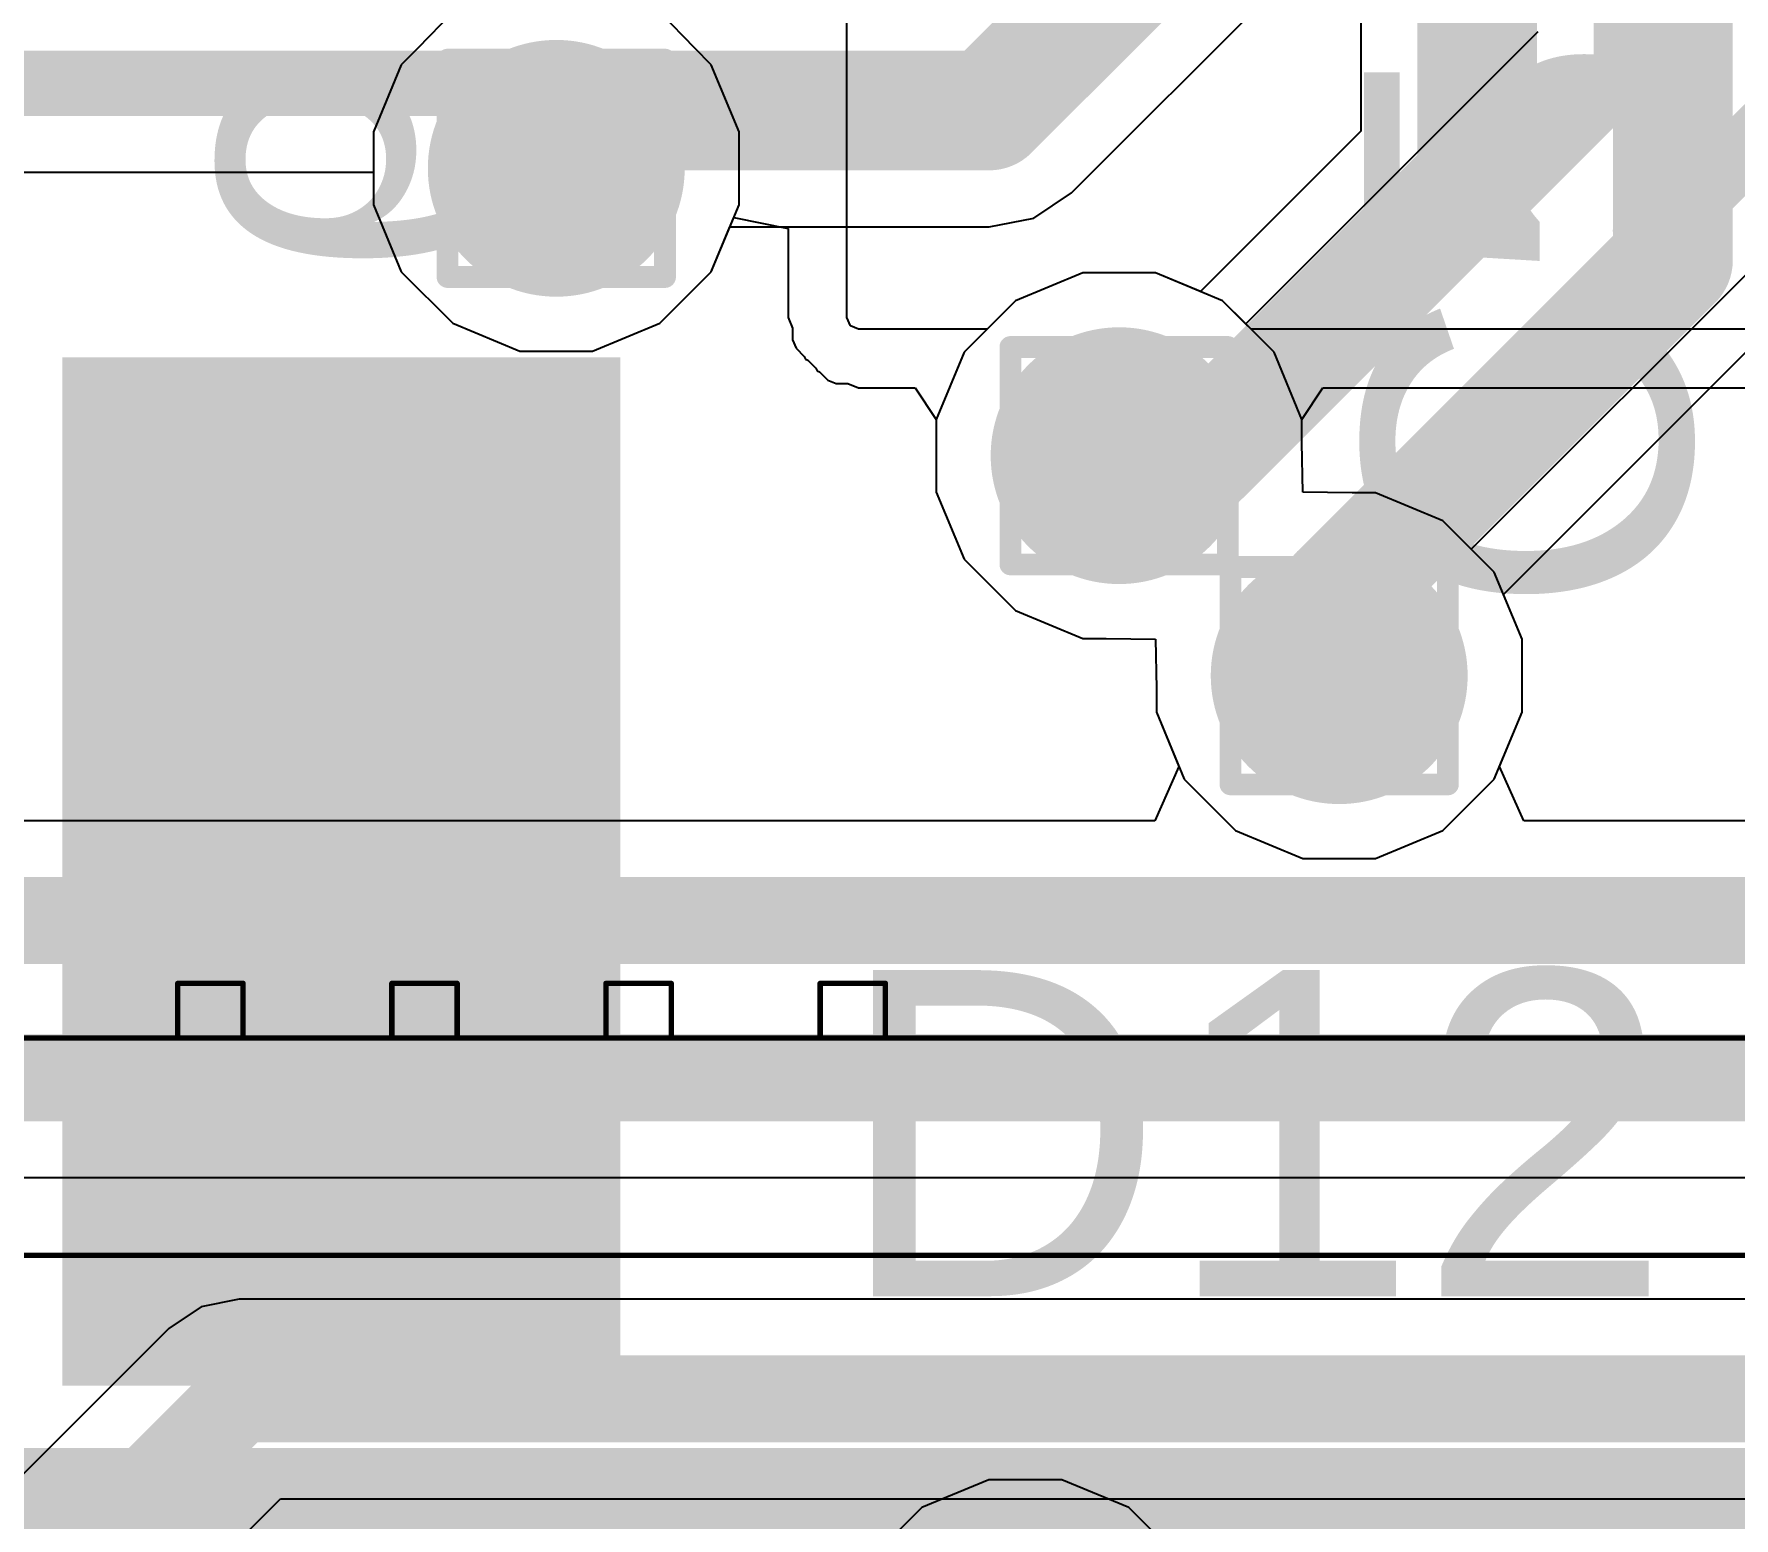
# Model space of a CAD drawing. Header units: inches. Extents: x -6 to 5433, y -4 to 5447.
# Drawn here: x 20.58 to 24.551, y 4.623 to 8.091 of the extents above; entities that cross this region are included whole.
import ezdxf

# ---------------------------------------------------------------- set-up
doc = ezdxf.new("R2010")
doc.units = ezdxf.units.IN
for name, color, linetype in [('Bottom Layer', 5, 'Continuous'), ('Bottom Overlay', 54, 'Continuous'), ('Bottom Paste', 16, 'Continuous'), ('Bottom Solder', 6, 'Continuous'), ('Drill Drawing', 1, 'Continuous'), ('Ground', 16, 'Continuous'), ('Mechanical 4', 56, 'Continuous'), ('Power', 76, 'Continuous'), ('Top Layer', 1, 'Continuous'), ('Top Overlay', 2, 'Continuous'), ('Via Holes', 16, 'Continuous')]:
    doc.layers.add(name, color=color, linetype=linetype)
doc.styles.add('Arial', font='', dxfattribs={"height": 0.2})
doc.styles.get('Arial').set_extended_font_data('Arial')

# ---------------------------------------------------------------- blocks, each defined once
blk = doc.blocks.new('BL_R8812AF1_B_18')
at = {"layer": 'Bottom Layer'}
blk.add_hatch(color=5, dxfattribs=at).paths.add_polyline_path([(12.4, -2.1), (14.6, -2.1), (14.6, -3.2), (12.4, -3.2)])
at = {"layer": 'Bottom Paste'}
blk.add_hatch(color=16, dxfattribs=at).paths.add_polyline_path([(12.4, -2.1), (14.6, -2.1), (14.6, -3.2), (12.4, -3.2)])
at = {"layer": 'Bottom Solder'}
blk.add_hatch(color=6, dxfattribs=at).paths.add_polyline_path([(12.2984, -1.9984), (14.7016, -1.9984), (14.7016, -3.3016), (12.2984, -3.3016)])
at = {"layer": 'Bottom Overlay', "style": 'Arial', "text_generation_flag": 2}
blk.add_text('9', height=0.7, rotation=-180, dxfattribs=at).set_placement((11.5698, -2.2362))
blk = doc.blocks.new('ADM6_30_01_5_L_4_2_A_TR_155')
at = {"layer": 'Top Overlay'}
blk.add_lwpolyline([(11.885, -2.5, 0.2, 0.2, 0), (-11.885, -2.5, 0.2, 0.2, 0)], format="xyseb", dxfattribs=at)

msp = doc.modelspace()

# ---------------------------------------------------------------- hatches: boundary and pattern name
at = {"layer": 'Bottom Layer'}
h = msp.add_hatch(color=5, dxfattribs=at)
edge = h.paths.add_edge_path()
edge.add_arc((21.8001, 7.7767), 0.3, 0, 360)
h = msp.add_hatch(color=5, dxfattribs=at)
edge = h.paths.add_edge_path()
edge.add_arc((23.1147, 7.1052), 0.3, 0, 360)
h = msp.add_hatch(color=5, dxfattribs=at)
edge = h.paths.add_edge_path()
edge.add_arc((23.6287, 6.5911), 0.3, 0, 360)
at = {"layer": 'Ground'}
h = msp.add_hatch(color=16, dxfattribs=at)
edge = h.paths.add_edge_path()
edge.add_arc((21.8001, 7.7767), 0.3, 0, 360)
h = msp.add_hatch(color=16, dxfattribs=at)
edge = h.paths.add_edge_path()
edge.add_arc((23.1147, 7.1052), 0.3, 0, 360)
h = msp.add_hatch(color=16, dxfattribs=at)
edge = h.paths.add_edge_path()
edge.add_arc((23.6287, 6.5911), 0.3, 0, 360)
at = {"layer": 'Power'}
h = msp.add_hatch(color=76, dxfattribs=at)
edge = h.paths.add_edge_path()
edge.add_arc((21.8001, 7.7767), 0.3, 0, 360)
h = msp.add_hatch(color=76, dxfattribs=at)
edge = h.paths.add_edge_path()
edge.add_arc((23.1147, 7.1052), 0.3, 0, 360)
h = msp.add_hatch(color=76, dxfattribs=at)
edge = h.paths.add_edge_path()
edge.add_arc((23.6287, 6.5911), 0.3, 0, 360)
at = {"layer": 'Top Layer'}
h = msp.add_hatch(color=1, dxfattribs=at)
edge = h.paths.add_edge_path()
edge.add_arc((21.8001, 7.7767), 0.3, 0, 360)
h = msp.add_hatch(color=1, dxfattribs=at)
edge = h.paths.add_edge_path()
edge.add_arc((23.1147, 7.1052), 0.3, 0, 360)
h = msp.add_hatch(color=1, dxfattribs=at)
edge = h.paths.add_edge_path()
edge.add_arc((23.6287, 6.5911), 0.3, 0, 360)
at = {"layer": 'Via Holes'}
h = msp.add_hatch(color=7, dxfattribs=at)
edge = h.paths.add_edge_path()
edge.add_arc((21.8001, 7.7767), 0.15, 0, 360)
h = msp.add_hatch(color=7, dxfattribs=at)
edge = h.paths.add_edge_path()
edge.add_arc((23.1147, 7.1052), 0.15, 0, 360)
h = msp.add_hatch(color=7, dxfattribs=at)
edge = h.paths.add_edge_path()
edge.add_arc((23.6287, 6.5911), 0.15, 0, 360)

# ---------------------------------------------------------------- linework, layer by layer
at = {"layer": 'Bottom Layer'}
for p, q in [((21.5568, 8.1402), (21.4768, 8.0572)), ((22.1234, 8.0572), (22.0434, 8.1402)), ((21.4768, 8.0572), (21.4381, 8.0185)), ((22.1621, 8.0185), (22.1234, 8.0572)), ((21.4381, 8.0185), (21.3731, 7.8616)), ((22.2271, 7.8616), (22.1621, 8.0185)), ((21.3731, 7.8616), (21.3731, 7.6917)), ((22.2271, 7.6917), (22.2271, 7.8616)), ((21.3731, 7.6917), (21.4381, 7.5348)), ((22.1621, 7.5348), (22.2271, 7.6917)), ((21.4381, 7.5348), (21.5582, 7.4147)), ((22.042, 7.4147), (22.1621, 7.5348)), ((23.0297, 7.5322), (22.8728, 7.4672)), ((23.1996, 7.5322), (23.0297, 7.5322)), ((23.3565, 7.4672), (23.1996, 7.5322)), ((22.8728, 7.4672), (22.7527, 7.3471)), ((23.4766, 7.3471), (23.3565, 7.4672)), ((21.5582, 7.4147), (21.7152, 7.3497)), ((21.885, 7.3497), (22.042, 7.4147)), ((21.7152, 7.3497), (21.885, 7.3497)), ((22.7527, 7.3471), (22.6877, 7.1901)), ((23.5416, 7.1901), (23.4766, 7.3471)), ((22.6877, 7.1901), (22.6877, 7.0203)), ((23.5416, 7.1355), (23.5416, 7.1901)), ((23.5437, 7.0202), (23.5416, 7.1355)), ((22.6877, 7.0203), (22.7527, 6.8633)), ((23.659, 7.0181), (23.5437, 7.0202)), ((23.7137, 7.0181), (23.659, 7.0181)), ((23.8706, 6.9531), (23.7137, 7.0181)), ((23.9907, 6.833), (23.8706, 6.9531)), ((22.7527, 6.8633), (22.8728, 6.7432)), ((24.0557, 6.6761), (23.9907, 6.833)), ((22.8728, 6.7432), (23.0297, 6.6782)), ((23.0297, 6.6782), (23.0844, 6.6782)), ((23.0844, 6.6782), (23.1996, 6.6761)), ((23.1996, 6.6761), (23.2017, 6.5609)), ((24.0557, 6.5062), (24.0557, 6.6761)), ((23.2017, 6.5609), (23.2017, 6.5062)), ((23.2017, 6.5062), (23.2667, 6.3493)), ((23.9907, 6.3493), (24.0557, 6.5062)), ((23.2667, 6.3493), (23.3868, 6.2292)), ((23.8706, 6.2292), (23.9907, 6.3493)), ((23.3868, 6.2292), (23.5438, 6.1641)), ((23.7137, 6.1641), (23.8706, 6.2292)), ((23.5438, 6.1641), (23.7137, 6.1641))]:
    msp.add_line(p, q, dxfattribs=at)
at = {"layer": 'Drill Drawing'}
for points in [[(21.5461, 8.0307, 0.0508, 0.0508, 0), (22.0541, 8.0307, 0.0508, 0.0508, 0)], [(21.5461, 7.5227, 0.0508, 0.0508, 0), (21.5461, 8.0307, 0.0508, 0.0508, 0)], [(22.0541, 7.5227, 0.0508, 0.0508, 0), (22.0541, 8.0307, 0.0508, 0.0508, 0)], [(21.6477, 7.9291, 0.0508, 0.0508, 0), (21.9525, 7.9291, 0.0508, 0.0508, 0)], [(21.6477, 7.6243, 0.0508, 0.0508, 0), (21.6477, 7.9291, 0.0508, 0.0508, 0)], [(21.9525, 7.6243, 0.0508, 0.0508, 0), (21.9525, 7.9291, 0.0508, 0.0508, 0)], [(21.6477, 7.6243, 0.0508, 0.0508, 0), (21.9525, 7.6243, 0.0508, 0.0508, 0)], [(21.5461, 7.5227, 0.0508, 0.0508, 0), (22.0541, 7.5227, 0.0508, 0.0508, 0)], [(22.8607, 7.3592, 0.0508, 0.0508, 0), (23.3687, 7.3592, 0.0508, 0.0508, 0)], [(22.8607, 6.8512, 0.0508, 0.0508, 0), (22.8607, 7.3592, 0.0508, 0.0508, 0)], [(23.3687, 6.8512, 0.0508, 0.0508, 0), (23.3687, 7.3592, 0.0508, 0.0508, 0)], [(22.9623, 7.2576, 0.0508, 0.0508, 0), (23.2671, 7.2576, 0.0508, 0.0508, 0)], [(22.9623, 6.9528, 0.0508, 0.0508, 0), (22.9623, 7.2576, 0.0508, 0.0508, 0)], [(23.2671, 6.9528, 0.0508, 0.0508, 0), (23.2671, 7.2576, 0.0508, 0.0508, 0)], [(22.9623, 6.9528, 0.0508, 0.0508, 0), (23.2671, 6.9528, 0.0508, 0.0508, 0)], [(22.8607, 6.8512, 0.0508, 0.0508, 0), (23.3687, 6.8512, 0.0508, 0.0508, 0)], [(23.3747, 6.8451, 0.0508, 0.0508, 0), (23.8827, 6.8451, 0.0508, 0.0508, 0)], [(23.3747, 6.3371, 0.0508, 0.0508, 0), (23.3747, 6.8451, 0.0508, 0.0508, 0)], [(23.8827, 6.3371, 0.0508, 0.0508, 0), (23.8827, 6.8451, 0.0508, 0.0508, 0)], [(23.4763, 6.7435, 0.0508, 0.0508, 0), (23.7811, 6.7435, 0.0508, 0.0508, 0)], [(23.4763, 6.4387, 0.0508, 0.0508, 0), (23.4763, 6.7435, 0.0508, 0.0508, 0)], [(23.7811, 6.4387, 0.0508, 0.0508, 0), (23.7811, 6.7435, 0.0508, 0.0508, 0)], [(23.4763, 6.4387, 0.0508, 0.0508, 0), (23.7811, 6.4387, 0.0508, 0.0508, 0)], [(23.3747, 6.3371, 0.0508, 0.0508, 0), (23.8827, 6.3371, 0.0508, 0.0508, 0)]]:
    msp.add_lwpolyline(points, format="xyseb", dxfattribs=at)
for points in [[(21.5334, 8.0307, 0.0254, 0.0254, 1), (21.5588, 8.0307, 0.0254, 0.0254, 1)], [(21.5334, 8.0307, 0.0254, 0.0254, 1), (21.5588, 8.0307, 0.0254, 0.0254, 1)], [(22.0414, 8.0307, 0.0254, 0.0254, 1), (22.0668, 8.0307, 0.0254, 0.0254, 1)], [(22.0414, 8.0307, 0.0254, 0.0254, 1), (22.0668, 8.0307, 0.0254, 0.0254, 1)], [(21.635, 7.9291, 0.0254, 0.0254, 1), (21.6604, 7.9291, 0.0254, 0.0254, 1)], [(21.635, 7.9291, 0.0254, 0.0254, 1), (21.6604, 7.9291, 0.0254, 0.0254, 1)], [(21.9398, 7.9291, 0.0254, 0.0254, 1), (21.9652, 7.9291, 0.0254, 0.0254, 1)], [(21.9398, 7.9291, 0.0254, 0.0254, 1), (21.9652, 7.9291, 0.0254, 0.0254, 1)], [(21.635, 7.6243, 0.0254, 0.0254, 1), (21.6604, 7.6243, 0.0254, 0.0254, 1)], [(21.635, 7.6243, 0.0254, 0.0254, 1), (21.6604, 7.6243, 0.0254, 0.0254, 1)], [(21.9398, 7.6243, 0.0254, 0.0254, 1), (21.9652, 7.6243, 0.0254, 0.0254, 1)], [(21.9398, 7.6243, 0.0254, 0.0254, 1), (21.9652, 7.6243, 0.0254, 0.0254, 1)], [(21.5334, 7.5227, 0.0254, 0.0254, 1), (21.5588, 7.5227, 0.0254, 0.0254, 1)], [(21.5334, 7.5227, 0.0254, 0.0254, 1), (21.5588, 7.5227, 0.0254, 0.0254, 1)], [(22.0414, 7.5227, 0.0254, 0.0254, 1), (22.0668, 7.5227, 0.0254, 0.0254, 1)], [(22.0414, 7.5227, 0.0254, 0.0254, 1), (22.0668, 7.5227, 0.0254, 0.0254, 1)], [(22.848, 7.3592, 0.0254, 0.0254, 1), (22.8734, 7.3592, 0.0254, 0.0254, 1)], [(22.848, 7.3592, 0.0254, 0.0254, 1), (22.8734, 7.3592, 0.0254, 0.0254, 1)], [(23.356, 7.3592, 0.0254, 0.0254, 1), (23.3814, 7.3592, 0.0254, 0.0254, 1)], [(23.356, 7.3592, 0.0254, 0.0254, 1), (23.3814, 7.3592, 0.0254, 0.0254, 1)], [(22.9496, 7.2576, 0.0254, 0.0254, 1), (22.975, 7.2576, 0.0254, 0.0254, 1)], [(22.9496, 7.2576, 0.0254, 0.0254, 1), (22.975, 7.2576, 0.0254, 0.0254, 1)], [(23.2544, 7.2576, 0.0254, 0.0254, 1), (23.2798, 7.2576, 0.0254, 0.0254, 1)], [(23.2544, 7.2576, 0.0254, 0.0254, 1), (23.2798, 7.2576, 0.0254, 0.0254, 1)], [(22.9496, 6.9528, 0.0254, 0.0254, 1), (22.975, 6.9528, 0.0254, 0.0254, 1)], [(22.9496, 6.9528, 0.0254, 0.0254, 1), (22.975, 6.9528, 0.0254, 0.0254, 1)], [(23.2544, 6.9528, 0.0254, 0.0254, 1), (23.2798, 6.9528, 0.0254, 0.0254, 1)], [(23.2544, 6.9528, 0.0254, 0.0254, 1), (23.2798, 6.9528, 0.0254, 0.0254, 1)], [(22.848, 6.8512, 0.0254, 0.0254, 1), (22.8734, 6.8512, 0.0254, 0.0254, 1)], [(22.848, 6.8512, 0.0254, 0.0254, 1), (22.8734, 6.8512, 0.0254, 0.0254, 1)], [(23.356, 6.8512, 0.0254, 0.0254, 1), (23.3814, 6.8512, 0.0254, 0.0254, 1)], [(23.356, 6.8512, 0.0254, 0.0254, 1), (23.3814, 6.8512, 0.0254, 0.0254, 1)], [(23.362, 6.8451, 0.0254, 0.0254, 1), (23.3874, 6.8451, 0.0254, 0.0254, 1)], [(23.362, 6.8451, 0.0254, 0.0254, 1), (23.3874, 6.8451, 0.0254, 0.0254, 1)], [(23.87, 6.8451, 0.0254, 0.0254, 1), (23.8954, 6.8451, 0.0254, 0.0254, 1)], [(23.87, 6.8451, 0.0254, 0.0254, 1), (23.8954, 6.8451, 0.0254, 0.0254, 1)], [(23.4636, 6.7435, 0.0254, 0.0254, 1), (23.489, 6.7435, 0.0254, 0.0254, 1)], [(23.4636, 6.7435, 0.0254, 0.0254, 1), (23.489, 6.7435, 0.0254, 0.0254, 1)], [(23.7684, 6.7435, 0.0254, 0.0254, 1), (23.7938, 6.7435, 0.0254, 0.0254, 1)], [(23.7684, 6.7435, 0.0254, 0.0254, 1), (23.7938, 6.7435, 0.0254, 0.0254, 1)], [(23.4636, 6.4387, 0.0254, 0.0254, 1), (23.489, 6.4387, 0.0254, 0.0254, 1)], [(23.4636, 6.4387, 0.0254, 0.0254, 1), (23.489, 6.4387, 0.0254, 0.0254, 1)], [(23.7684, 6.4387, 0.0254, 0.0254, 1), (23.7938, 6.4387, 0.0254, 0.0254, 1)], [(23.7684, 6.4387, 0.0254, 0.0254, 1), (23.7938, 6.4387, 0.0254, 0.0254, 1)], [(23.362, 6.3371, 0.0254, 0.0254, 1), (23.3874, 6.3371, 0.0254, 0.0254, 1)], [(23.362, 6.3371, 0.0254, 0.0254, 1), (23.3874, 6.3371, 0.0254, 0.0254, 1)], [(23.87, 6.3371, 0.0254, 0.0254, 1), (23.8954, 6.3371, 0.0254, 0.0254, 1)], [(23.87, 6.3371, 0.0254, 0.0254, 1), (23.8954, 6.3371, 0.0254, 0.0254, 1)]]:
    msp.add_lwpolyline(points, format="xyseb", close=True, dxfattribs=at)
at = {"layer": 'Ground'}
for p, q in [((22.1234, 8.0572), (22.0434, 8.1402)), ((24.0925, 8.0954), (23.4104, 7.4134)), ((22.1621, 8.0185), (22.1234, 8.0572)), ((22.2271, 7.8616), (22.1621, 8.0185)), ((22.2271, 7.6917), (22.2271, 7.8616)), ((16.5456, 7.7679), (21.3731, 7.7679)), ((21.3731, 7.7679), (21.3731, 7.6917)), ((23.9369, 6.8869), (24.7763, 7.7263)), ((21.3731, 7.6917), (21.4381, 7.5348)), ((22.1621, 7.5348), (22.2271, 7.6917)), ((21.4381, 7.5348), (21.5582, 7.4147)), ((22.042, 7.4147), (22.1621, 7.5348)), ((23.0297, 7.5322), (22.8728, 7.4672)), ((23.1996, 7.5322), (23.0297, 7.5322)), ((23.3565, 7.4672), (23.1996, 7.5322)), ((22.8728, 7.4672), (22.7527, 7.3471)), ((23.4104, 7.4134), (23.3565, 7.4672)), ((21.5582, 7.4147), (21.7152, 7.3497)), ((21.885, 7.3497), (22.042, 7.4147)), ((21.7152, 7.3497), (21.885, 7.3497)), ((22.7527, 7.3471), (22.6877, 7.1901)), ((22.6877, 7.1901), (22.6877, 7.0203)), ((22.6877, 7.0203), (22.7527, 6.8633)), ((23.9907, 6.833), (23.9369, 6.8869)), ((22.7527, 6.8633), (22.8728, 6.7432)), ((24.0557, 6.6761), (23.9907, 6.833)), ((22.8728, 6.7432), (23.0297, 6.6782)), ((23.0297, 6.6782), (23.0844, 6.6782)), ((23.0844, 6.6782), (23.1996, 6.6761)), ((23.1996, 6.6761), (23.2017, 6.5609)), ((24.0557, 6.5062), (24.0557, 6.6761)), ((23.2017, 6.5609), (23.2017, 6.5062)), ((23.2017, 6.5062), (23.2543, 6.3792)), ((24.0031, 6.3792), (24.0557, 6.5062)), ((23.2543, 6.3792), (23.1979, 6.2522)), ((24.0596, 6.2522), (24.0031, 6.3792)), ((23.1979, 6.2522), (11.8671, 6.2522)), ((34.1891, 6.2522), (24.0596, 6.2522)), ((16.9843, 5.4184), (33.622, 5.4184)), ((21.0598, 5.134), (20.9706, 5.1163)), ((31.9392, 5.134), (21.0598, 5.134)), ((20.9706, 5.1163), (20.895, 5.0658)), ((20.895, 5.0658), (18.6045, 2.7753)), ((19.4815, 2.993), (21.1563, 4.6679)), ((21.1563, 4.6679), (25.1203, 4.6679))]:
    msp.add_line(p, q, dxfattribs=at)
for points in [[(24.2996, 8.0096, 0.1524, 0.1524, 0), (24.2996, 9.3854, 0.1524, 0.1524, 0)], [(23.3952, 7.1052, 0.1524, 0.1524, 0), (24.2996, 8.0096, 0.1524, 0.1524, 0)], [(16.5456, 7.9751, 0.1524, 0.1524, 0), (21.6017, 7.9751, 0.1524, 0.1524, 0)], [(21.6017, 7.9751, 0.1524, 0.1524, 0), (21.8001, 7.7767, 0.1524, 0.1524, 0)], [(23.6287, 6.8717, 0.1524, 0.1524, 0), (24.6298, 7.8728, 0.1524, 0.1524, 0)], [(23.1147, 7.1052, 0.1524, 0.1524, 0), (23.3952, 7.1052, 0.1524, 0.1524, 0)], [(23.6287, 6.5911, 0.1524, 0.1524, 0), (23.6287, 6.8717, 0.1524, 0.1524, 0)], [(11.8671, 6.0191, 0.2032, 0.2032, 0), (34.1891, 6.0191, 0.2032, 0.2032, 0)], [(12.8859, 5.6515, 0.2032, 0.2032, 0), (33.7185, 5.6515, 0.2032, 0.2032, 0)], [(18.7693, 2.6104, 0.2032, 0.2032, 0), (21.0598, 4.901, 0.2032, 0.2032, 0)], [(21.0598, 4.901, 0.2032, 0.2032, 0), (31.9392, 4.901, 0.2032, 0.2032, 0)]]:
    msp.add_lwpolyline(points, format="xyseb", dxfattribs=at)
for points in [[(24.2615, 8.0096, 0.0762, 0.0762, 1), (24.3377, 8.0096, 0.0762, 0.0762, 1)], [(24.2615, 8.0096, 0.0762, 0.0762, 1), (24.3377, 8.0096, 0.0762, 0.0762, 1)], [(21.5636, 7.9751, 0.0762, 0.0762, 1), (21.6398, 7.9751, 0.0762, 0.0762, 1)], [(21.5636, 7.9751, 0.0762, 0.0762, 1), (21.6398, 7.9751, 0.0762, 0.0762, 1)], [(21.762, 7.7767, 0.0762, 0.0762, 1), (21.8382, 7.7767, 0.0762, 0.0762, 1)], [(23.0766, 7.1052, 0.0762, 0.0762, 1), (23.1528, 7.1052, 0.0762, 0.0762, 1)], [(23.3571, 7.1052, 0.0762, 0.0762, 1), (23.4333, 7.1052, 0.0762, 0.0762, 1)], [(23.3571, 7.1052, 0.0762, 0.0762, 1), (23.4333, 7.1052, 0.0762, 0.0762, 1)], [(23.5906, 6.8717, 0.0762, 0.0762, 1), (23.6668, 6.8717, 0.0762, 0.0762, 1)], [(23.5906, 6.8717, 0.0762, 0.0762, 1), (23.6668, 6.8717, 0.0762, 0.0762, 1)], [(23.5906, 6.5911, 0.0762, 0.0762, 1), (23.6668, 6.5911, 0.0762, 0.0762, 1)], [(21.009, 4.901, 0.1016, 0.1016, 1), (21.1106, 4.901, 0.1016, 0.1016, 1)], [(21.009, 4.901, 0.1016, 0.1016, 1), (21.1106, 4.901, 0.1016, 0.1016, 1)]]:
    msp.add_lwpolyline(points, format="xyseb", close=True, dxfattribs=at)
at = {"layer": 'Mechanical 4'}
for points in [[(20.916, 5.872, 0.0127, 0.0127, 0), (21.0684, 5.872, 0.0127, 0.0127, 0)], [(20.916, 5.7445, 0.0127, 0.0127, 0), (20.916, 5.872, 0.0127, 0.0127, 0)], [(21.0684, 5.7445, 0.0127, 0.0127, 0), (21.0684, 5.872, 0.0127, 0.0127, 0)], [(21.4161, 5.872, 0.0127, 0.0127, 0), (21.5685, 5.872, 0.0127, 0.0127, 0)], [(21.4161, 5.7445, 0.0127, 0.0127, 0), (21.4161, 5.872, 0.0127, 0.0127, 0)], [(21.5685, 5.7445, 0.0127, 0.0127, 0), (21.5685, 5.872, 0.0127, 0.0127, 0)], [(21.9162, 5.872, 0.0127, 0.0127, 0), (22.0686, 5.872, 0.0127, 0.0127, 0)], [(21.9162, 5.7445, 0.0127, 0.0127, 0), (21.9162, 5.872, 0.0127, 0.0127, 0)], [(22.0686, 5.7445, 0.0127, 0.0127, 0), (22.0686, 5.872, 0.0127, 0.0127, 0)], [(22.4164, 5.872, 0.0127, 0.0127, 0), (22.5688, 5.872, 0.0127, 0.0127, 0)], [(22.4164, 5.7445, 0.0127, 0.0127, 0), (22.4164, 5.872, 0.0127, 0.0127, 0)], [(22.5688, 5.7445, 0.0127, 0.0127, 0), (22.5688, 5.872, 0.0127, 0.0127, 0)], [(17.231, 5.7445, 0.0127, 0.0127, 0), (25.9025, 5.7445, 0.0127, 0.0127, 0)], [(17.9592, 5.2365, 0.0127, 0.0127, 0), (25.3374, 5.2365, 0.0127, 0.0127, 0)]]:
    msp.add_lwpolyline(points, format="xyseb", dxfattribs=at)
for points in [[(20.9128, 5.872, 0.00635, 0.00635, 1), (20.9192, 5.872, 0.00635, 0.00635, 1)], [(20.9128, 5.872, 0.00635, 0.00635, 1), (20.9192, 5.872, 0.00635, 0.00635, 1)], [(21.0652, 5.872, 0.00635, 0.00635, 1), (21.0716, 5.872, 0.00635, 0.00635, 1)], [(21.0652, 5.872, 0.00635, 0.00635, 1), (21.0716, 5.872, 0.00635, 0.00635, 1)], [(21.4129, 5.872, 0.00635, 0.00635, 1), (21.4193, 5.872, 0.00635, 0.00635, 1)], [(21.4129, 5.872, 0.00635, 0.00635, 1), (21.4193, 5.872, 0.00635, 0.00635, 1)], [(21.5653, 5.872, 0.00635, 0.00635, 1), (21.5717, 5.872, 0.00635, 0.00635, 1)], [(21.5653, 5.872, 0.00635, 0.00635, 1), (21.5717, 5.872, 0.00635, 0.00635, 1)], [(21.9131, 5.872, 0.00635, 0.00635, 1), (21.9194, 5.872, 0.00635, 0.00635, 1)], [(21.9131, 5.872, 0.00635, 0.00635, 1), (21.9194, 5.872, 0.00635, 0.00635, 1)], [(22.0655, 5.872, 0.00635, 0.00635, 1), (22.0718, 5.872, 0.00635, 0.00635, 1)], [(22.0655, 5.872, 0.00635, 0.00635, 1), (22.0718, 5.872, 0.00635, 0.00635, 1)], [(22.4132, 5.872, 0.00635, 0.00635, 1), (22.4195, 5.872, 0.00635, 0.00635, 1)], [(22.4132, 5.872, 0.00635, 0.00635, 1), (22.4195, 5.872, 0.00635, 0.00635, 1)], [(22.5656, 5.872, 0.00635, 0.00635, 1), (22.5719, 5.872, 0.00635, 0.00635, 1)], [(22.5656, 5.872, 0.00635, 0.00635, 1), (22.5719, 5.872, 0.00635, 0.00635, 1)], [(20.9128, 5.7445, 0.00635, 0.00635, 1), (20.9192, 5.7445, 0.00635, 0.00635, 1)], [(21.0652, 5.7445, 0.00635, 0.00635, 1), (21.0716, 5.7445, 0.00635, 0.00635, 1)], [(21.4129, 5.7445, 0.00635, 0.00635, 1), (21.4193, 5.7445, 0.00635, 0.00635, 1)], [(21.5653, 5.7445, 0.00635, 0.00635, 1), (21.5717, 5.7445, 0.00635, 0.00635, 1)], [(21.9131, 5.7445, 0.00635, 0.00635, 1), (21.9194, 5.7445, 0.00635, 0.00635, 1)], [(22.0655, 5.7445, 0.00635, 0.00635, 1), (22.0718, 5.7445, 0.00635, 0.00635, 1)], [(22.4132, 5.7445, 0.00635, 0.00635, 1), (22.4195, 5.7445, 0.00635, 0.00635, 1)], [(22.5656, 5.7445, 0.00635, 0.00635, 1), (22.5719, 5.7445, 0.00635, 0.00635, 1)]]:
    msp.add_lwpolyline(points, format="xyseb", close=True, dxfattribs=at)
at = {"layer": 'Power'}
for p, q in [((22.479, 7.6361), (22.479, 17.8073)), ((21.5568, 8.1402), (21.4768, 8.0572)), ((21.4768, 8.0572), (21.4381, 8.0185)), ((21.4381, 8.0185), (21.3731, 7.8616)), ((21.3731, 7.8616), (21.3731, 7.6917)), ((21.3731, 7.6917), (21.4381, 7.5348)), ((22.1621, 7.5348), (22.2145, 7.6614)), ((22.2145, 7.6614), (22.3415, 7.6361)), ((22.3415, 7.6361), (22.3415, 7.4283)), ((22.479, 7.4283), (22.479, 7.6361)), ((21.4381, 7.5348), (21.5582, 7.4147)), ((22.042, 7.4147), (22.1621, 7.5348)), ((23.0297, 7.5322), (22.8728, 7.4672)), ((23.1996, 7.5322), (23.0297, 7.5322)), ((23.3565, 7.4672), (23.1996, 7.5322)), ((22.8728, 7.4672), (22.8065, 7.401)), ((23.4228, 7.401), (23.3565, 7.4672)), ((22.3415, 7.4283), (22.352, 7.403)), ((22.487, 7.409), (22.479, 7.4283)), ((21.5582, 7.4147), (21.7152, 7.3497)), ((21.885, 7.3497), (22.042, 7.4147)), ((22.352, 7.403), (22.352, 7.3757)), ((22.5063, 7.401), (22.487, 7.409)), ((22.8065, 7.401), (22.5063, 7.401)), ((30.2532, 7.401), (23.4228, 7.401)), ((21.7152, 7.3497), (21.885, 7.3497)), ((22.352, 7.3757), (22.36, 7.3564)), ((22.36, 7.3564), (22.36, 7.3564)), ((22.36, 7.3564), (22.36, 7.3564)), ((22.36, 7.3564), (22.3793, 7.337)), ((22.3793, 7.337), (22.3818, 7.3311)), ((22.3818, 7.3311), (22.3877, 7.3287)), ((22.3877, 7.3287), (22.4067, 7.3097)), ((22.4067, 7.3097), (22.4091, 7.3038)), ((22.4091, 7.3038), (22.4151, 7.3013)), ((22.4151, 7.3013), (22.4344, 7.282)), ((22.4344, 7.282), (22.4344, 7.282)), ((22.4344, 7.282), (22.4344, 7.282)), ((22.4344, 7.282), (22.4537, 7.274)), ((22.4537, 7.274), (22.4811, 7.274)), ((22.4811, 7.274), (22.5063, 7.2635)), ((22.5063, 7.2635), (22.6386, 7.2635)), ((22.6386, 7.2635), (22.6877, 7.1901)), ((23.5416, 7.1901), (23.5907, 7.2635)), ((23.5907, 7.2635), (24.9361, 7.2635)), ((22.6877, 7.1901), (22.6877, 7.0203)), ((23.5416, 7.1355), (23.5416, 7.1901)), ((23.5437, 7.0202), (23.5416, 7.1355)), ((22.6877, 7.0203), (22.7527, 6.8633)), ((23.659, 7.0181), (23.5437, 7.0202)), ((23.7137, 7.0181), (23.659, 7.0181)), ((23.8706, 6.9531), (23.7137, 7.0181)), ((23.9907, 6.833), (23.8706, 6.9531)), ((22.7527, 6.8633), (22.8728, 6.7432)), ((24.0557, 6.6761), (23.9907, 6.833)), ((22.8728, 6.7432), (23.0297, 6.6782)), ((23.0297, 6.6782), (23.0844, 6.6782)), ((23.0844, 6.6782), (23.1996, 6.6761)), ((23.1996, 6.6761), (23.2017, 6.5609)), ((24.0557, 6.5062), (24.0557, 6.6761)), ((23.2017, 6.5609), (23.2017, 6.5062)), ((23.2017, 6.5062), (23.2667, 6.3493)), ((23.9907, 6.3493), (24.0557, 6.5062)), ((23.2667, 6.3493), (23.3868, 6.2292)), ((23.8706, 6.2292), (23.9907, 6.3493)), ((23.3868, 6.2292), (23.5438, 6.1641)), ((23.7137, 6.1641), (23.8706, 6.2292)), ((23.5438, 6.1641), (23.7137, 6.1641)), ((22.8107, 4.7121), (22.6538, 4.6471)), ((22.9806, 4.7121), (22.8107, 4.7121)), ((23.1375, 4.6471), (22.9806, 4.7121)), ((22.6538, 4.6471), (22.5337, 4.527)), ((23.2577, 4.527), (23.1375, 4.6471))]:
    msp.add_line(p, q, dxfattribs=at)
at = {"layer": 'Top Layer'}
for p, q in [((23.0034, 7.7193), (23.5521, 8.268)), ((23.6791, 8.2154), (23.6791, 7.8635)), ((21.5568, 8.1402), (21.4768, 8.0572)), ((21.4768, 8.0572), (21.4381, 8.0185)), ((21.4381, 8.0185), (21.3731, 7.8616)), ((23.6791, 7.8635), (23.3044, 7.4888)), ((21.3731, 7.8616), (21.3731, 7.6917)), ((22.9152, 7.6603), (23.0034, 7.7193)), ((21.3731, 7.6917), (21.4381, 7.5348)), ((22.1621, 7.5348), (22.2055, 7.6396)), ((22.2055, 7.6396), (22.8111, 7.6396)), ((22.8111, 7.6396), (22.9152, 7.6603)), ((21.4381, 7.5348), (21.5582, 7.4147)), ((22.042, 7.4147), (22.1621, 7.5348)), ((23.0297, 7.5322), (22.8728, 7.4672)), ((23.1996, 7.5322), (23.0297, 7.5322)), ((23.3044, 7.4888), (23.1996, 7.5322)), ((22.8728, 7.4672), (22.7527, 7.3471)), ((21.5582, 7.4147), (21.7152, 7.3497)), ((21.885, 7.3497), (22.042, 7.4147)), ((21.7152, 7.3497), (21.885, 7.3497)), ((22.7527, 7.3471), (22.6877, 7.1901)), ((24.0123, 6.7809), (24.6005, 7.3692)), ((22.6877, 7.1901), (22.6877, 7.0203)), ((22.6877, 7.0203), (22.7527, 6.8633)), ((22.7527, 6.8633), (22.8728, 6.7432)), ((24.0557, 6.6761), (24.0123, 6.7809)), ((22.8728, 6.7432), (23.0297, 6.6782)), ((23.0297, 6.6782), (23.0844, 6.6782)), ((23.0844, 6.6782), (23.1996, 6.6761)), ((23.1996, 6.6761), (23.2017, 6.5609)), ((24.0557, 6.5062), (24.0557, 6.6761)), ((23.2017, 6.5609), (23.2017, 6.5062)), ((23.2017, 6.5062), (23.2667, 6.3493)), ((23.9907, 6.3493), (24.0557, 6.5062)), ((23.2667, 6.3493), (23.3868, 6.2292)), ((23.8706, 6.2292), (23.9907, 6.3493)), ((23.3868, 6.2292), (23.5438, 6.1641)), ((23.7137, 6.1641), (23.8706, 6.2292)), ((23.5438, 6.1641), (23.7137, 6.1641))]:
    msp.add_line(p, q, dxfattribs=at)
for points in [[(23.951, 7.7508, 0.2794, 0.2794, 0), (23.951, 9.1067, 0.2794, 0.2794, 0)], [(24.4082, 7.5614, 0.2794, 0.2794, 0), (24.4082, 9.1067, 0.2794, 0.2794, 0)], [(22.8111, 7.9116, 0.2794, 0.2794, 0), (23.4082, 8.5087, 0.2794, 0.2794, 0)], [(21.8001, 7.7767, 0.2794, 0.2794, 0), (21.935, 7.9116, 0.2794, 0.2794, 0)], [(21.935, 7.9116, 0.2794, 0.2794, 0), (22.8111, 7.9116, 0.2794, 0.2794, 0)], [(23.3054, 7.1052, 0.2794, 0.2794, 0), (23.951, 7.7508, 0.2794, 0.2794, 0)], [(23.6287, 6.7819, 0.2794, 0.2794, 0), (24.4082, 7.5614, 0.2794, 0.2794, 0)], [(23.1147, 7.1052, 0.2794, 0.2794, 0), (23.3054, 7.1052, 0.2794, 0.2794, 0)], [(23.6287, 6.5911, 0.2794, 0.2794, 0), (23.6287, 6.7819, 0.2794, 0.2794, 0)]]:
    msp.add_lwpolyline(points, format="xyseb", dxfattribs=at)
for points in [[(21.8652, 7.9116, 0.1397, 0.1397, 1), (22.0049, 7.9116, 0.1397, 0.1397, 1)], [(21.8652, 7.9116, 0.1397, 0.1397, 1), (22.0049, 7.9116, 0.1397, 0.1397, 1)], [(22.7413, 7.9116, 0.1397, 0.1397, 1), (22.881, 7.9116, 0.1397, 0.1397, 1)], [(22.7413, 7.9116, 0.1397, 0.1397, 1), (22.881, 7.9116, 0.1397, 0.1397, 1)], [(21.7303, 7.7767, 0.1397, 0.1397, 1), (21.87, 7.7767, 0.1397, 0.1397, 1)], [(23.8812, 7.7508, 0.1397, 0.1397, 1), (24.0209, 7.7508, 0.1397, 0.1397, 1)], [(23.8812, 7.7508, 0.1397, 0.1397, 1), (24.0209, 7.7508, 0.1397, 0.1397, 1)], [(24.3384, 7.5614, 0.1397, 0.1397, 1), (24.4781, 7.5614, 0.1397, 0.1397, 1)], [(24.3384, 7.5614, 0.1397, 0.1397, 1), (24.4781, 7.5614, 0.1397, 0.1397, 1)], [(23.0448, 7.1052, 0.1397, 0.1397, 1), (23.1845, 7.1052, 0.1397, 0.1397, 1)], [(23.2356, 7.1052, 0.1397, 0.1397, 1), (23.3753, 7.1052, 0.1397, 0.1397, 1)], [(23.2356, 7.1052, 0.1397, 0.1397, 1), (23.3753, 7.1052, 0.1397, 0.1397, 1)], [(23.5589, 6.7819, 0.1397, 0.1397, 1), (23.6986, 6.7819, 0.1397, 0.1397, 1)], [(23.5589, 6.7819, 0.1397, 0.1397, 1), (23.6986, 6.7819, 0.1397, 0.1397, 1)], [(23.5589, 6.5911, 0.1397, 0.1397, 1), (23.6986, 6.5911, 0.1397, 0.1397, 1)]]:
    msp.add_lwpolyline(points, format="xyseb", close=True, dxfattribs=at)

# ---------------------------------------------------------------- block references
for name, p, rotation in [('BL_R8812AF1_B_18', (23.9484, 19.6337), 270), ('ADM6_30_01_5_L_4_2_A_TR_155', (15.3106, 2.1867), 180)]:
    msp.add_blockref(name, p, dxfattribs=dict(rotation=rotation))

# ---------------------------------------------------------------- texts
at = {"layer": 'Top Overlay', "style": 'Arial'}
msp.add_text('C51', height=0.762, rotation=90, dxfattribs=at).set_placement((24.4489, 6.7276))
msp.add_text('D12', height=0.762, dxfattribs=at).set_placement((22.4528, 5.1411))

doc.saveas('drawing.dxf')
